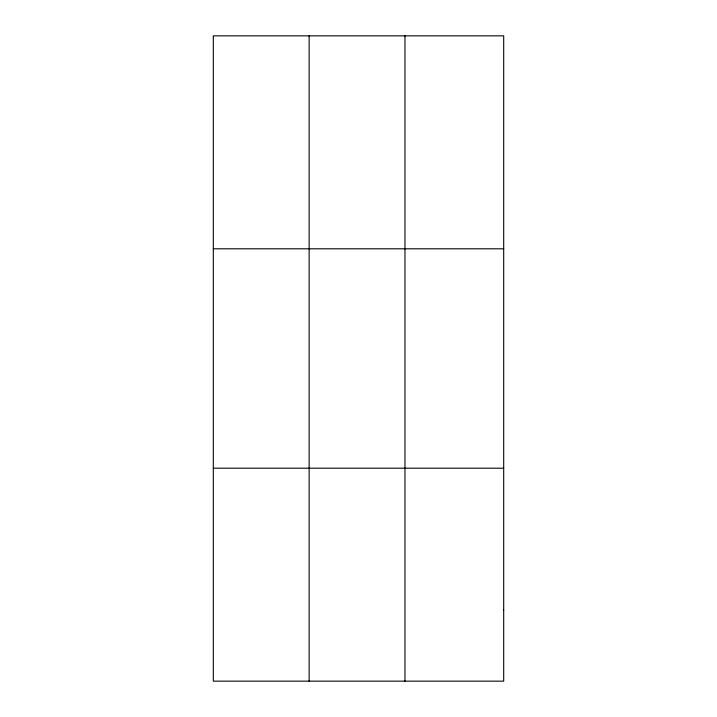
<?xml version="1.0" encoding="UTF-8"?>
<svg xmlns="http://www.w3.org/2000/svg" width="717" height="717" viewBox="0 0 717 717"><rect width="100%" height="100%" fill="white"/><g stroke="black" fill="none" stroke-linecap="round" stroke-linejoin="round"><path stroke-width="1.08" d="M309.135 35.85L309.135 681.15M404.962 35.85L404.962 681.15M213.308 248.799L503.692 248.799M213.308 468.201L503.692 468.201M503.692 610.167L503.692 681.15L213.308 681.15L213.308 35.85L503.692 35.85L503.692 610.167"/></g></svg>
